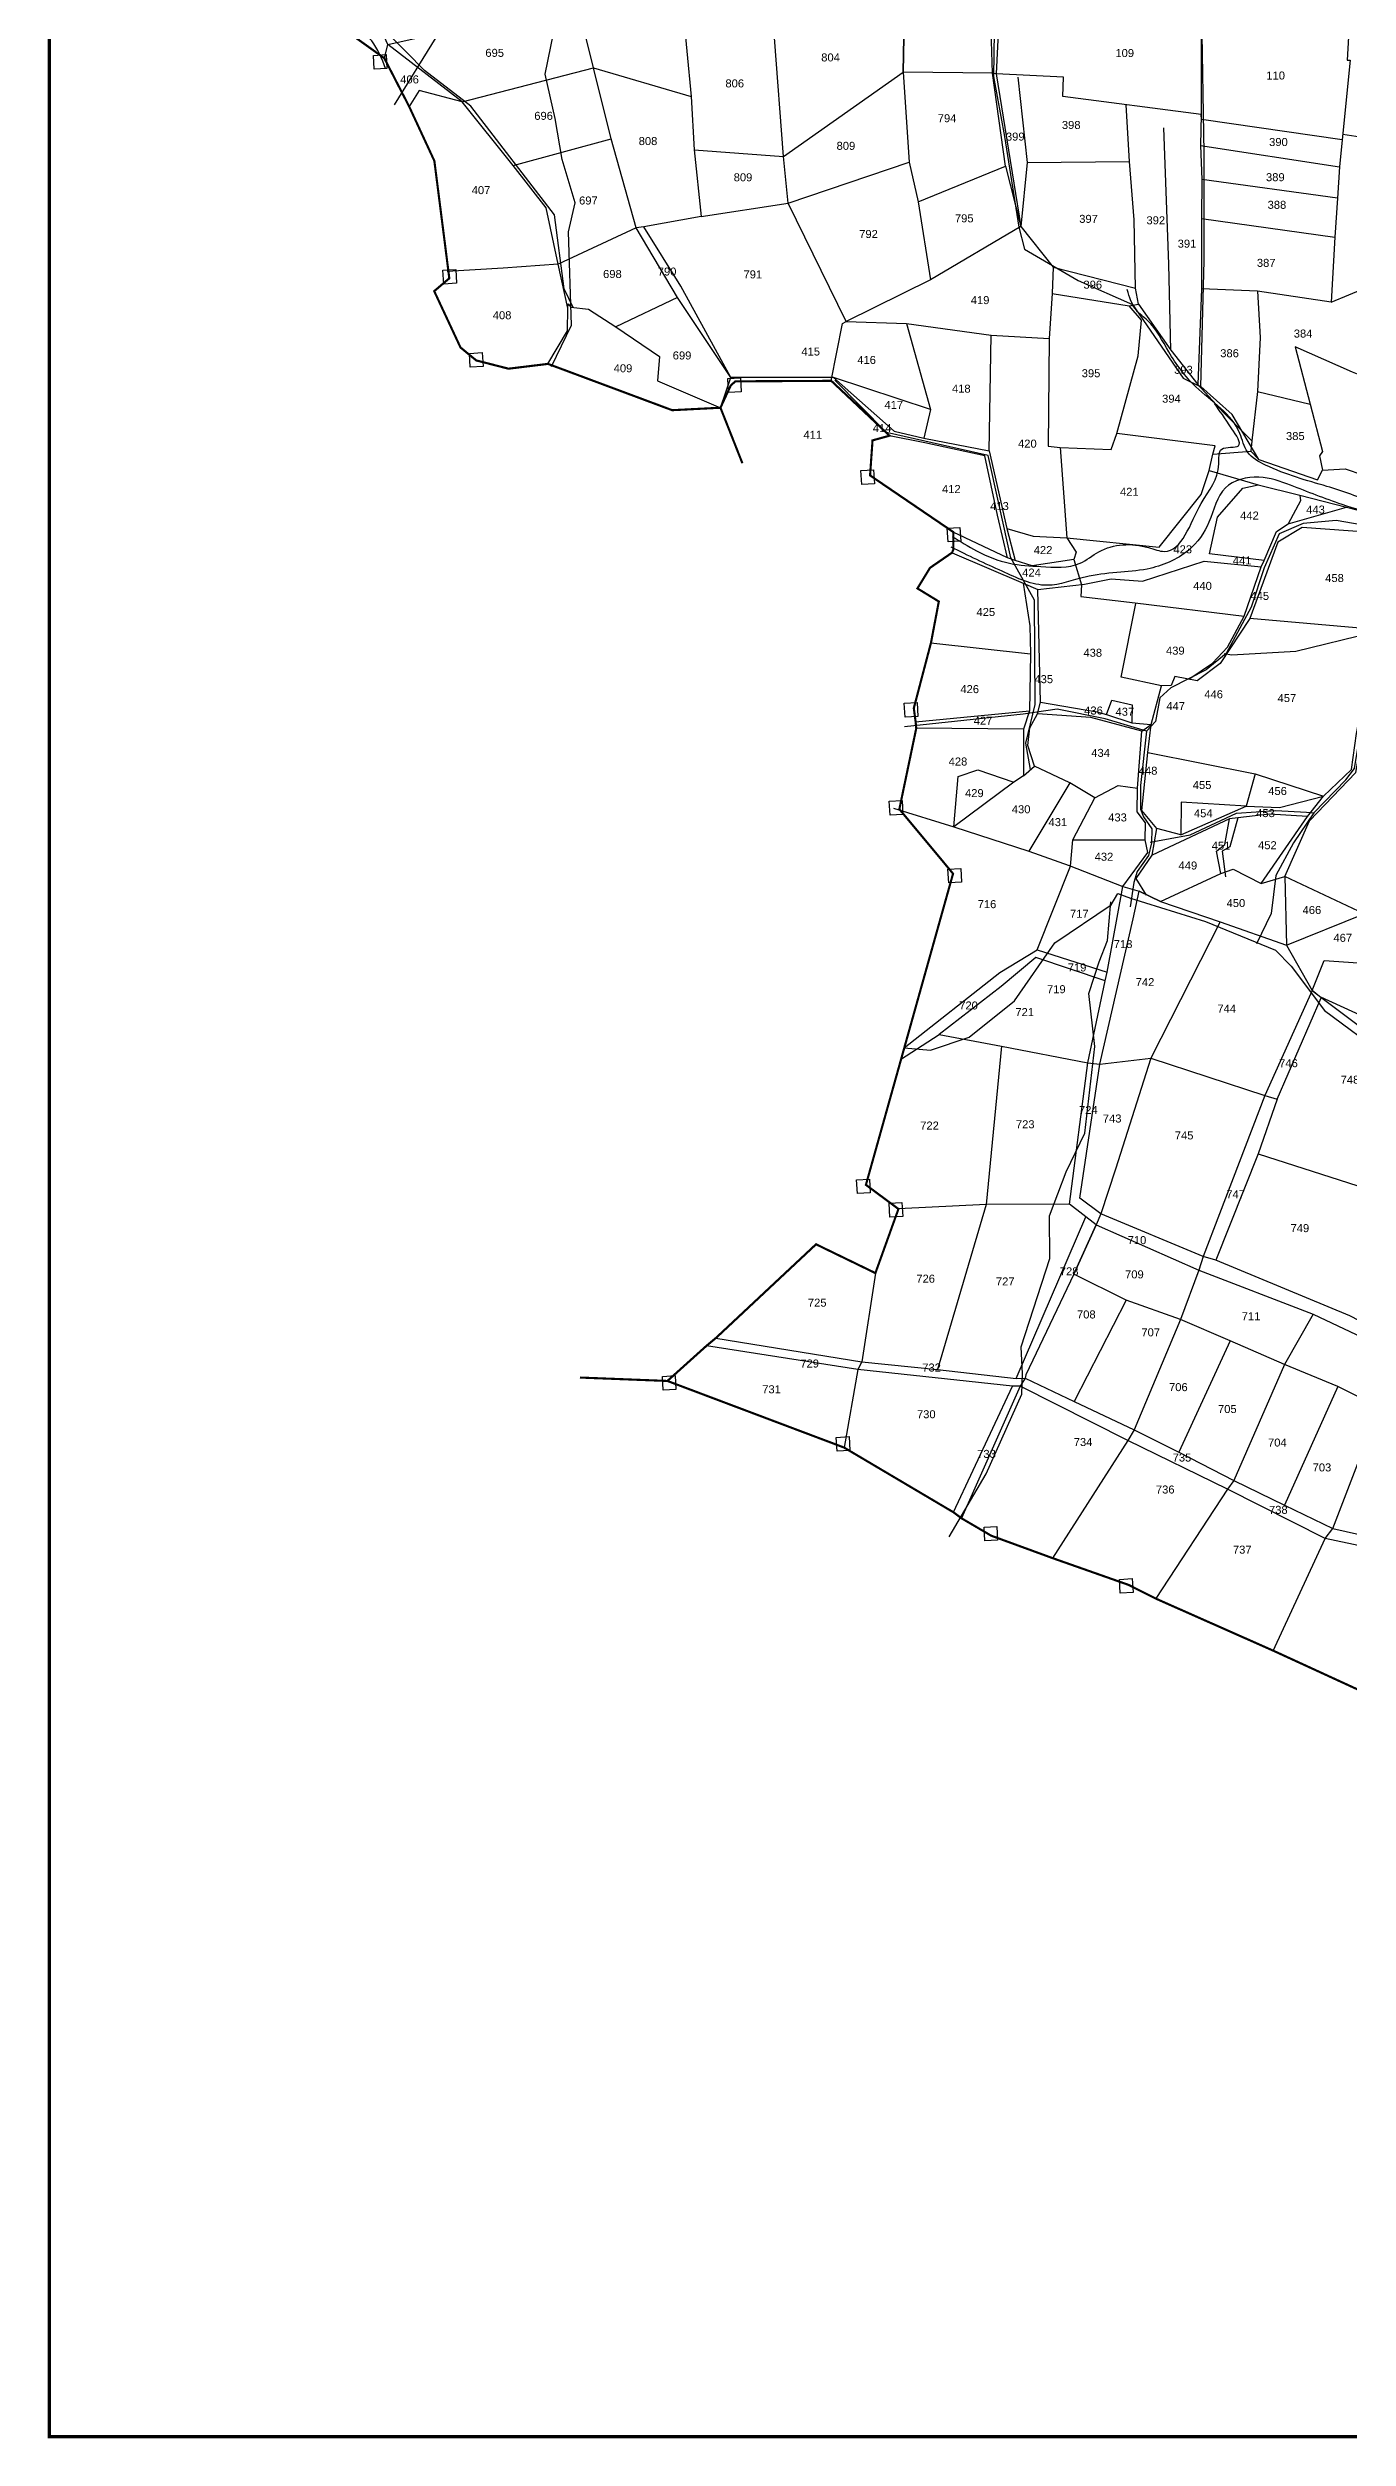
# Model space of a CAD drawing. Header units: inches. Extents: x 204001 to 210143, y 1590320 to 1597199.
# Drawn here: x 204001 to 206439, y 1590320 to 1594801 of the extents above; entities that cross this region are included whole.
import ezdxf
from ezdxf.enums import TextEntityAlignment as Align

# ---------------------------------------------------------------- set-up
doc = ezdxf.new("R2010")
doc.units = ezdxf.units.IN
doc.header["$LTSCALE"] = 15
doc.header["$MEASUREMENT"] = 0
for name, color, linetype in [('PLOT NOS', 7, 'Continuous'), ('PLOTS', 7, 'Continuous'), ('ROADS', 1, 'Continuous'), ('STREAM', 4, 'Continuous'), ('VILLAGE BOUNDARY', 5, 'Continuous'), ('VILLAGE BOUNDARY STONES', 1, 'Continuous')]:
    doc.layers.add(name, color=color, linetype=linetype)
doc.styles.get("Standard").update_dxf_attribs({"font": 'arial.ttf'})

msp = doc.modelspace()

# ---------------------------------------------------------------- linework, layer by layer
at = {"color": 5, "const_width": 5.82}
msp.add_lwpolyline([(204003.7, 1596785.8), (210140, 1596785.8), (210140, 1590323.1), (204003.7, 1590323.1)], close=True, dxfattribs=at)
at = {"layer": 'PLOTS'}
for points in [[(204631.8, 1594781.7), (204638.3, 1594807.3), (204742, 1594830.5), (204794.2, 1594840.4), (204996.8, 1594872.3), (204992.6, 1594905.3), (204990.2, 1594946.8), (204985, 1595046), (204975, 1595181.4), (204825.6, 1595261.1), (204680.5, 1595336.4), (204554.4, 1595398.1), (204422.1, 1595459.6), (204415.5, 1595456), (204304.3, 1595516.1)], [(204777.8, 1594700), (204638.3, 1594807.3), (204586.1, 1594924.2), (204517.6, 1595071.8), (204675.5, 1595019.9), (204823, 1594966.3), (204992.6, 1594905.3)], [(205226.1, 1594484.9), (205389.2, 1594510), (205616, 1594586.6), (205632.8, 1594512.4), (205655.5, 1594366.2), (205497.8, 1594288.1), (205389.2, 1594510), (205380.3, 1594597.6), (205363.4, 1594819.7), (205354.4, 1594893.8), (205291.6, 1594917.1), (205320.3, 1595054.9)], [(204990.2, 1594946.8), (205036.2, 1594930.2), (205052.3, 1594963.8), (205185.8, 1594914.5), (205191.1, 1594879.7), (205207.2, 1594710), (205212.9, 1594610.2), (205226.1, 1594484.9), (205118.2, 1594465.8)], [(205354.4, 1594893.8), (205606, 1594821.3), (205604.8, 1594755.6), (205616, 1594586.6)], [(205632.8, 1594512.4), (205796.7, 1594579.4), (205772.3, 1594753.9), (205767.3, 1594914.4)], [(205786.4, 1594906.4), (205778.6, 1594752.6), (205825.1, 1594466.1), (205885.5, 1594390.3), (206040.4, 1594350.8)], [(205587.5, 1594082.7), (205474.1, 1594183.4), (205281.3, 1594183.3), (205187.8, 1594354.3), (205118.2, 1594465.8), (205103.7, 1594463.5), (205057.2, 1594630.4), (205024, 1594763.7), (204996.8, 1594872.3)], [(206163, 1594872.2), (206163, 1594676.2), (206162.3, 1594617.9), (206164.8, 1594554.4), (206163.8, 1594481.3), (206163.6, 1594349.1), (206156.7, 1594170)], [(206441, 1594843.5), (206436.8, 1594778.2), (206442.7, 1594777.9), (206427.7, 1594629), (206163.8, 1594666.7), (206163, 1594676.2), (205903.7, 1594710), (205905, 1594745.9), (205778.6, 1594752.6), (205772.3, 1594753.9), (205604.8, 1594755.6), (205606, 1594821.3)], [(204777.8, 1594700), (205024, 1594763.7), (205207.2, 1594710)], [(205212.9, 1594610.2), (205380.3, 1594597.6), (205604.8, 1594755.6)], [(204938.6, 1594208.7), (204975.4, 1594270.7), (204975.8, 1594313.3), (204957.8, 1594395.4), (204935, 1594501.3), (204873.5, 1594580.5), (204777.8, 1594700), (204697.1, 1594721.1), (204678.4, 1594691)], [(205819.4, 1594746.3), (205837.1, 1594586.4), (205825.1, 1594466.1)], [(205899.1, 1594052), (205994.3, 1594048.4), (206005.1, 1594078), (206044.9, 1594223.9), (206051.7, 1594290.7), (206028.2, 1594317.6), (206045.9, 1594320.7), (206040.4, 1594350.8), (206037.8, 1594479), (206028.9, 1594588.1), (206022.5, 1594694.5)], [(204873.5, 1594580.5), (205057.2, 1594630.4)], [(206106.1, 1594234.7), (206102.9, 1594395.6), (206093.1, 1594651.2)], [(206427.7, 1594629), (206422.5, 1594578.2), (206418.9, 1594519.1), (206413.9, 1594446.4), (206406.8, 1594324.1), (206473.4, 1594351.8)], [(206428.8, 1594639.4), (206485.9, 1594630.6), (206489.2, 1594629.4), (206529.3, 1594622.4), (206601.8, 1594610.6)], [(205796.7, 1594579.4), (205825.1, 1594466.1), (205655.5, 1594366.2)], [(205837.1, 1594586.4), (206028.9, 1594588.1)], [(206162.3, 1594617.9), (206422.5, 1594578.2)], [(206418.9, 1594519.1), (206164.8, 1594554.4)], [(205103.7, 1594463.5), (204957.8, 1594395.4), (204854.9, 1594388.1), (204749.7, 1594381.6)], [(204975.8, 1594313.3), (204975.8, 1594313.3), (204976.7, 1594321.1), (204981.5, 1594314.9), (205014.7, 1594311.5), (205065.6, 1594278.3), (205147.8, 1594222.7), (205144.1, 1594176.8), (205262, 1594126.5), (205281.3, 1594183.3), (205281.3, 1594183.3), (205181.3, 1594332.9), (205103.7, 1594463.5)], [(206163.8, 1594481.3), (206413.9, 1594446.4)], [(205885.5, 1594390.3), (205884.1, 1594340.5), (205878.1, 1594256.6)], [(205181.3, 1594332.9), (205065.6, 1594278.3)], [(205884.1, 1594340.5), (206028.2, 1594317.6)], [(206045.9, 1594320.7), (206106.1, 1594234.7), (206156.7, 1594170), (206204.5, 1594118.2), (206258.2, 1594064.5), (206256.1, 1594044.8), (206271.3, 1594029.2), (206381.4, 1593991.1), (206390.6, 1594009.6), (206433, 1594012.1), (206466.3, 1594000.8), (206506.5, 1594004.2), (206552.8, 1594020.5), (206558, 1594022.7), (206509.5, 1594166.3), (206500.1, 1594172.2), (206447.2, 1594193.3), (206339.2, 1594240.5), (206367.8, 1594133.2), (206390.8, 1594044.3), (206385.4, 1594036.1), (206390.6, 1594009.6)], [(206406.8, 1594324.1), (206268.8, 1594344.9), (206163.6, 1594349.1)], [(206268.8, 1594344.9), (206273.6, 1594258.3), (206269.1, 1594156.9), (206258.2, 1594064.5)], [(205469.8, 1594176.9), (205491, 1594284.5), (205497.8, 1594288.1), (205610.9, 1594284.6), (205769.3, 1594262.5), (205878.1, 1594256.6), (205876.7, 1594054.4), (205899.1, 1594052), (205911.3, 1593882.9), (205928.8, 1593855.8), (205924.7, 1593842), (205846.4, 1593830.3), (205814.4, 1593840.4), (205799.9, 1593845.4), (205698.5, 1593893.5)], [(205610.9, 1594284.6), (205655.6, 1594123), (205643, 1594069.7)], [(205765.9, 1594045.7), (205769.3, 1594262.5)], [(205655.6, 1594123), (205474.1, 1594183.4)], [(206269.1, 1594156.9), (206367.8, 1594133.2)], [(205587.5, 1594082.7), (205643, 1594069.7), (205765.9, 1594045.7), (205799.1, 1593900), (205814.4, 1593840.4)], [(205799.9, 1593845.4), (205781.7, 1593924.9), (205757.4, 1594036.6), (205645.4, 1594061), (205579, 1594074.1)], [(205799.1, 1593900), (205848.1, 1593885.7), (205911.3, 1593882.9), (206084.3, 1593865.1), (206163.5, 1593964.1), (206178.2, 1594009), (206185.3, 1594039.6), (206189.4, 1594055.1), (206005.1, 1594078)], [(206185.3, 1594039.6), (206256.1, 1594044.8)], [(206178.2, 1594009), (206270.3, 1593982.1)], [(206281.1, 1593839.9), (206179, 1593852.4), (206193.7, 1593921.3), (206241.4, 1593975.7), (206270.3, 1593982.1), (206348.1, 1593962.7), (206349.6, 1593951.7), (206326.5, 1593909.1)], [(206348.1, 1593962.7), (206436, 1593940)], [(205924.7, 1593842), (205938.7, 1593794.4), (205937.7, 1593772.4), (206039.8, 1593760.5), (206243.9, 1593735.9), (206275.5, 1593828.4), (206281.1, 1593839.9), (206304.6, 1593894.6), (206326.5, 1593909.1), (206436, 1593940), (206573.6, 1593904.4)], [(205599.5, 1592904.8), (205671.8, 1592951.4), (205789.1, 1592929.9), (205950.8, 1592898.4), (205973, 1592895.9), (206068.6, 1592906.9), (206282.9, 1592837.1), (206305.8, 1592830.1), (206388.1, 1593020.4), (206371.1, 1593034.3), (206393.7, 1593090.6), (206512, 1593082), (206468.7, 1593177.5), (206320.2, 1593248), (206366.4, 1593352.3), (206453.4, 1593442.6), (206463.4, 1593498.8), (206464.9, 1593508.5), (206500, 1593686.4), (206522.5, 1593780.4), (206537, 1593797), (206588.1, 1593870.5)], [(206087.3, 1593201), (206200.4, 1593253.3), (206223.5, 1593261.6), (206275.8, 1593234.5), (206362.7, 1593360.1), (206392.9, 1593398.2), (206445, 1593448.5), (206454.4, 1593515.7), (206471.5, 1593602.6), (206489.2, 1593711), (206513.6, 1593788.7), (206571.1, 1593865.1), (206588.1, 1593870.5), (206721.4, 1593857.7), (206732.8, 1593828.2), (206827.2, 1593801.9), (206876.5, 1593770.1), (206954.5, 1593747.9), (206977.2, 1593741.4), (207080.8, 1593739), (207117.2, 1593731.3), (207260.4, 1593690.2), (207329.9, 1593671.5)], [(206571.1, 1593865.1), (206482, 1593892.5), (206352.9, 1593902.3), (206307, 1593874.8), (206254.8, 1593731.7), (206198.6, 1593646.9), (206155.8, 1593614.7), (206113.7, 1593622.8), (206107, 1593605.7), (206088.9, 1593605)], [(205696.2, 1593854.8), (205829.7, 1593797.4), (205857.3, 1593785.5), (205944.8, 1593795.8), (205994.6, 1593805.9), (206053.3, 1593801.1), (206169, 1593838.9), (206275.5, 1593828.4)], [(205829.7, 1593797.4), (205842, 1593717.4), (205843.4, 1593665.4), (205841.2, 1593558.4), (205830.2, 1593524), (205830.3, 1593436.4), (205850.7, 1593454.9)], [(205964.1, 1593395), (205916.9, 1593423.5), (205850.7, 1593454.9), (205838.1, 1593493.1), (205842.3, 1593526.7), (205856.6, 1593552.4), (205862, 1593574.3), (205857.3, 1593785.5)], [(205606.5, 1592926.4), (205786, 1593067.5), (205855.8, 1593110.6), (205918, 1593266.9), (205922.7, 1593316.2), (205964.1, 1593395), (206007.4, 1593418.3), (206044.2, 1593413.5), (206052.1, 1593520.1), (206069.6, 1593532.9), (206088.9, 1593605), (206013.2, 1593621.3), (206041, 1593759.6)], [(206140.3, 1593617.6), (206184.7, 1593647.5), (206212.7, 1593677.9), (206243.9, 1593735.9)], [(206489.2, 1593711), (206254.8, 1593731.7)], [(205656.7, 1593685.9), (205843.4, 1593665.4)], [(205627.9, 1593537.7), (205841.2, 1593558.4)], [(206052.1, 1593520.1), (205956.7, 1593545.9), (205856.6, 1593552.4)], [(205862, 1593574.3), (205967.9, 1593556.4), (205985.7, 1593551.7), (206033.3, 1593535.8), (206069.6, 1593532.9)], [(205985.7, 1593551.7), (205995.5, 1593578.1), (206034.1, 1593569.7), (206033.3, 1593535.8)], [(205830.2, 1593524), (205629.1, 1593525.7)], [(206060.9, 1593212.9), (206041.3, 1593244.1), (206071.7, 1593287.5), (206079.9, 1593337.5), (206052, 1593371.6), (206063.3, 1593480.2), (206069.6, 1593532.9)], [(206063.3, 1593480.2), (206264.8, 1593440.4), (206392.9, 1593398.2)], [(205830.3, 1593436.4), (205812.3, 1593424.8), (205699.7, 1593340.6), (205707.6, 1593435.1), (205744.5, 1593447.8), (205812.3, 1593424.8)], [(205916.9, 1593423.5), (205839.9, 1593295)], [(205916.4, 1592633.5), (205950.8, 1592898.4), (205983, 1593052.1), (205987.3, 1593068.2), (206016.4, 1593229.1), (206063, 1593293), (206058.4, 1593316.2), (206059.1, 1593348.5), (206043, 1593368.7), (206044.2, 1593413.5)], [(206264.8, 1593440.4), (206247.9, 1593379.9), (206125.6, 1593387), (206125, 1593325.7), (206079.9, 1593337.5)], [(206362.7, 1593360.1), (206291.1, 1593364.9), (206231.7, 1593357.7), (206216.2, 1593355.7), (206071.7, 1593287.5)], [(206125, 1593325.7), (206247.9, 1593379.9), (206310.2, 1593377.4), (206392.9, 1593398.2)], [(206323.3, 1593119), (206468.7, 1593177.5), (206518.6, 1593252.5), (206588.4, 1593221.4), (206666.3, 1593400.9)], [(206200.4, 1593253.3), (206191.8, 1593295.2), (206207.5, 1593307.5), (206216.2, 1593355.7)], [(206231.7, 1593357.7), (206217.2, 1593303.1), (206202.5, 1593295.1), (206209, 1593247.1)], [(205922.7, 1593316.2), (206058.4, 1593316.2)], [(206275.8, 1593234.5), (206320.2, 1593248), (206323.3, 1593119)], [(206928.8, 1592192.9), (206666.6, 1592315.6), (206645.2, 1592325.8), (206460.4, 1592414.6), (206442.1, 1592424.1), (206190.9, 1592528.5), (206167.2, 1592535.1), (205975.2, 1592615.4), (205935.7, 1592644.9), (205973, 1592895.9), (206035.8, 1593168.7), (206047.2, 1593220.1)], [(206087.3, 1593201), (206047.2, 1593220.1), (206047.2, 1593220.1)], [(206198.8, 1593162.5), (206068.6, 1592906.9), (206002.9, 1592699.4), (205975.2, 1592615.4), (205966.2, 1592594.6), (205924.5, 1592502.1), (205834.3, 1592313.8), (205833.2, 1592307.6), (205823.9, 1592292.5), (205713.7, 1592044.8)], [(205855.8, 1593110.6), (205987.3, 1593068.2)], [(205983, 1593052.1), (205853.4, 1593095.7), (205788.4, 1593041.6), (205671.8, 1592951.4)], [(206371.1, 1593034.3), (206282.9, 1592837.1), (206197.6, 1592615.7), (206167.2, 1592535.1), (206158.6, 1592509.6), (206124.4, 1592417.1), (206037.6, 1592210.3), (206025.9, 1592190.4), (205884.6, 1591970)], [(206543.4, 1592904.5), (206526.9, 1592957.9), (206387.8, 1593021.3)], [(205789.1, 1592929.9), (205759.9, 1592633.2), (205668.9, 1592323.7)], [(206305.8, 1592830.1), (206270, 1592727.6), (206190.9, 1592528.5)], [(206270, 1592727.6), (206490.4, 1592657.4), (206516.3, 1592655.8), (206674, 1592601), (206732.1, 1592575.1), (206793.7, 1592705.7)], [(207035.6, 1592597.4), (206980.5, 1592339), (206928.8, 1592192.9), (206922.5, 1592175.4), (206874.8, 1592076.5), (206807.7, 1591942.9), (206735.2, 1591785.9), (206506, 1591701.1), (206649.6, 1591953), (206656.4, 1591973), (206750.9, 1592162.5), (206623.9, 1592198.1), (206497.6, 1592252.7), (206419.6, 1592291.4), (206319.8, 1592332.8), (206217.4, 1592377.1), (206124.4, 1592417.1), (206022.5, 1592453.5), (205924.5, 1592502.1), (205966.2, 1592594.6), (205916.4, 1592633.5), (205759.9, 1592633.2), (205595.7, 1592624.5)], [(205816.3, 1592306.7), (205946.8, 1592609.5)], [(205966.2, 1592594.6), (206158.6, 1592509.6), (206373.3, 1592427.1), (206453.7, 1592389.3), (206651.7, 1592301.5), (206671.6, 1592292.9), (206922.5, 1592175.4)], [(205552.5, 1592504.3), (205526.8, 1592337.7), (205519.8, 1592323.7), (205493.7, 1592177.3)], [(206022.5, 1592453.5), (205925.3, 1592263.3)], [(206373.3, 1592427.1), (206319.8, 1592332.8), (206224.5, 1592115.5), (206212.9, 1592099.2), (206078.2, 1591894.1)], [(205253.4, 1592382.6), (205526.8, 1592337.7), (205668.9, 1592323.7), (205816.3, 1592306.7), (205833.2, 1592307.6), (205925.3, 1592263.3), (206037.6, 1592210.3), (206121.4, 1592168.4), (206224.5, 1592115.5), (206319.3, 1592069.4), (206410.1, 1592025.6), (206546.5, 1591994.9), (206656.4, 1591973), (206807.7, 1591942.9)], [(206649.6, 1591953), (206395.6, 1592006.9), (206212.9, 1592099.2), (206025.9, 1592190.4), (205823.9, 1592292.5), (205809.6, 1592292.3), (205519.8, 1592323.7), (205235.7, 1592367.9)], [(206217.4, 1592377.1), (206121.4, 1592168.4)], [(205698.9, 1592055.9), (205809.6, 1592292.3)], [(206419.6, 1592291.4), (206319.3, 1592069.4)], [(206298.4, 1591796.5), (206395.6, 1592006.9), (206410.1, 1592025.6), (206497.6, 1592252.7)]]:
    msp.add_lwpolyline(points, dxfattribs=at)
at = {"layer": 'PLOTS', "color": 11}
msp.add_lwpolyline([(205586.4, 1593376), (205699.7, 1593340.6), (205839.9, 1593295), (205915.6, 1593268.2), (206016.4, 1593229.1), (206047.2, 1593220.1), (206087.3, 1593201), (206198.8, 1593162.5), (206323.3, 1593119), (206371.1, 1593034.3), (206387.8, 1593021.3), (206543.4, 1592904.5)], dxfattribs=at)
at = {"layer": 'ROADS'}
for points in [[(204651, 1594694.5), (204728.8, 1594820.3), (204755, 1594899.8), (204851.3, 1594982.7), (204902.6, 1595087.9), (204959.2, 1595135), (205000.9, 1595173), (205047.2, 1595230), (205131.3, 1595296.1), (205140.3, 1595381.9), (205169.5, 1595468.6), (205197.2, 1595533), (205205.8, 1595615.3), (205241.9, 1595666.1), (205227.1, 1595755.2), (205259.6, 1595894.1), (205285.9, 1595933.9), (205290.3, 1595967.6), (205327.7, 1596007.4), (205407.3, 1596165.3)], [(206271.3, 1594029.2), (206221.5, 1594113.9), (206162.4, 1594166.5), (206169, 1594402.2), (206168.8, 1594604.1), (206164.6, 1594863.2), (206196.8, 1595123.1), (206214.7, 1595332.7), (206205.8, 1595449.4), (206219.1, 1595566.2), (206228.4, 1595663.5), (206221.4, 1595835.1), (206251.7, 1595940)], [(205221.7, 1595472.4), (205359.7, 1595389.1), (205549.5, 1595303.5), (205647.6, 1595277), (205642.5, 1595221.3), (205733, 1595196.6), (205822.2, 1595168.1), (205850, 1595130.2), (205836.7, 1595075.6), (205806.2, 1594928), (205806.5, 1594897.4), (205776.2, 1594915.8), (205773.9, 1594747.5), (205794.6, 1594635.2), (205821.6, 1594464.8), (205832.2, 1594423.5), (205932.9, 1594365.3), (206034.3, 1594320.3), (206129.8, 1594182.2), (206162.9, 1594165.4)], [(204985.8, 1594314.5), (204969.1, 1594349.7), (204951, 1594487.9), (204793.8, 1594692.1), (204707.1, 1594758.8), (204673.3, 1594792.9), (204635.7, 1594830.8), (204529.6, 1595083.9), (204558.7, 1595205), (204538, 1595323.6), (204467.6, 1595408.5), (204417, 1595468.9)], [(204945.5, 1594204.1), (204983, 1594281.4), (204977.3, 1594456.1), (204989.4, 1594510.7), (204965.3, 1594591.7), (204952.2, 1594668.4), (204933.6, 1594751.9), (204965.2, 1594908.3), (205017.3, 1595009.6), (205061.8, 1595116.3), (205077.3, 1595174.5), (205042.7, 1595247), (205114, 1595366.8), (205143.1, 1595389.4)], [(205843.3, 1593448.4), (205834.3, 1593497.6), (205851.9, 1593570.1), (205850.6, 1593765.9), (205806.2, 1593845.1), (205764.1, 1594036.7), (205573.6, 1594080), (205476.3, 1594178.4)], [(206597, 1593883.8), (206416.4, 1593915.2), (206354.5, 1593909.7), (206309.6, 1593890.2), (206281.1, 1593826.7), (206257.3, 1593752.8), (206235.9, 1593713.4), (206210, 1593665.8), (206172.8, 1593635.2), (206106.6, 1593601.6), (206085.9, 1593583), (206077.8, 1593538.6), (206060.7, 1593519.9), (205983.4, 1593543.6), (205893.2, 1593561.3), (205829.7, 1593551.8), (205607.1, 1593528.6)], [(206374.3, 1593367.4), (206434.4, 1593429.2), (206450.7, 1593450.3), (206470.7, 1593571.5), (206506.7, 1593758.9), (206539.5, 1593818.2), (206596, 1593883.9)], [(206884.9, 1593774.3), (206846.5, 1593746.1), (206772.9, 1593729.1), (206719.5, 1593732.3), (206697.3, 1593731.6), (206686.8, 1593675.8), (206552.1, 1593702), (206483.9, 1593704.5), (206340.8, 1593669.8), (206220.6, 1593662.9), (206206.2, 1593665.3)], [(206060.7, 1593519.9), (206049.3, 1593418.3), (206049.7, 1593374), (206055.2, 1593359.5), (206071, 1593337.3), (206070.1, 1593311.1), (206064.8, 1593287.1), (206043, 1593256.9), (206037, 1593236.5), (206030.2, 1593191)], [(206067.4, 1593311.9), (206142.7, 1593326), (206229.7, 1593366.2), (206303.5, 1593371.7), (206360.8, 1593368.2), (206374.3, 1593367.4), (206336.1, 1593310.7), (206303.1, 1593249.8), (206294.6, 1593178.6), (206267.1, 1593121.8)], [(205606.6, 1592926.5), (205655.9, 1592922), (205728.4, 1592946.7), (205813, 1593014.6), (205889.1, 1593123.3), (205994.4, 1593194.7), (206007.3, 1593215.6), (206030.6, 1593207), (206171.1, 1593163.7), (206302.5, 1593109.4), (206332, 1593079.8), (206394.4, 1592996.8), (206507.8, 1592913), (206632.8, 1592827.8), (206728.1, 1592746.5), (206822.3, 1592668.3), (206886.3, 1592609.1), (207006.1, 1592593.5), (207165.4, 1592563.3)], [(205690.7, 1592009.7), (205760, 1592128.2), (205827.2, 1592277.3), (205828.3, 1592315.3), (205825.8, 1592366.2), (205879.3, 1592531.8), (205878.9, 1592611.9), (205910.1, 1592694.4), (205944.9, 1592766.8), (205964.2, 1592928.9), (205952.5, 1593028.5), (205971.8, 1593087.8), (205987.6, 1593127.5), (205994.1, 1593200.1)]]:
    msp.add_lwpolyline(points, dxfattribs=at)
at = {"layer": 'STREAM'}
for points in [[(204634.2, 1594762.7), (204608.1, 1594814.3), (204528.2, 1594870.8), (204476.1, 1594906), (204427.6, 1594938.9), (204395.5, 1594959.7), (204373, 1594964.9)], [(208563.8, 1594562.1), (208542.6, 1594547.8), (208489.4, 1594548.4), (208452.1, 1594535.4), (208420.7, 1594526.1), (208409.3, 1594523.9), (208329.2, 1594482.4), (208313.1, 1594459.3), (208274.8, 1594441.2), (208247.3, 1594415), (208212.2, 1594389.5), (208191.5, 1594368.1), (208142.6, 1594334.1), (208094.4, 1594306.2), (208041.4, 1594286.8), (207997.4, 1594268.2), (207908.7, 1594222.1), (207885.8, 1594201.6), (207817.2, 1594167.1), (207770.7, 1594130), (207692.9, 1594083.4), (207676.1, 1594053.5), (207648.2, 1594034.4), (207578.4, 1594002.5), (207517.7, 1593963.5), (207408.4, 1593937.5), (207322.4, 1593922.1), (207235.8, 1593924.8), (207109.5, 1593934.5), (206985.8, 1593955.8), (206861.2, 1593954.7), (206823.3, 1593957.4), (206732.6, 1593908.5), (206661.8, 1593895.2), (206565.8, 1593908.2), (206427.6, 1593945.1), (206330.9, 1593981.1), (206271.5, 1593996.3), (206208.7, 1593976.3), (206177.9, 1593912.2), (206139.9, 1593859.8), (206062.1, 1593824.2), (206005.3, 1593817.5), (205945.7, 1593809.1), (205874.9, 1593793.6), (205790.3, 1593819.9), (205742.6, 1593841.7), (205694.7, 1593865.2)], [(206578.3, 1593991), (206582.4, 1593948.1), (206564.7, 1593923.7), (206490.4, 1593943.4), (206398.8, 1593979), (206284.1, 1594018.8), (206250, 1594043.6), (206235.7, 1594078.4), (206153.1, 1594166), (206102.5, 1594231.3), (206062.5, 1594290.1), (206041.8, 1594309.1), (206024.8, 1594347.9)], [(205696.4, 1593885.4), (205742.2, 1593858.3), (205804.1, 1593834.9), (205862.5, 1593828.8), (205936.2, 1593835), (205971.3, 1593856.5), (206064.6, 1593864.3), (206094.1, 1593857.1), (206163.2, 1593946.9), (206196.4, 1594021.2), (206201.9, 1594048.9), (206233.3, 1594055.1), (206221, 1594087.2), (206188.2, 1594134.5)]]:
    msp.add_spline(points, degree=3, dxfattribs=at)
at = {"layer": 'VILLAGE BOUNDARY', "const_width": 4}
msp.add_lwpolyline([(206506, 1591701.1), (206298.4, 1591796.5), (206078.2, 1591894.1), (206027.2, 1591919.8), (205884.6, 1591970), (205769.7, 1592012), (205713.7, 1592044.8), (205698.9, 1592055.9), (205493.7, 1592177.3), (205162.5, 1592302.1), (204998.4, 1592308.5), (205162.5, 1592302.1), (205235.7, 1592367.9), (205253.4, 1592382.6), (205441.2, 1592558.3), (205552.5, 1592504.3), (205595.7, 1592624.5), (205534.7, 1592669.7), (205698.1, 1593253.1), (205597.4, 1593374), (205629.1, 1593525.7), (205627.9, 1593537.7), (205624.5, 1593563.3), (205656.7, 1593685.9), (205671.4, 1593763.3), (205631.3, 1593787.8), (205654.9, 1593826.4), (205696.2, 1593854.8), (205698.6, 1593860.8), (205698.7, 1593883.1), (205698.5, 1593893.5), (205542.5, 1593999.6), (205547.1, 1594065.3), (205579, 1594074.1), (205469.8, 1594176.9), (205289.9, 1594176), (205281.4, 1594168.3), (205262, 1594126.5), (205303.1, 1594022.5), (205262, 1594126.5), (205171.5, 1594121.9), (204938.6, 1594208.7), (204864.6, 1594199.7), (204804.1, 1594215.2), (204774.6, 1594239.5), (204725.3, 1594345.1), (204753.6, 1594369.1), (204744.7, 1594439.3), (204725.6, 1594589.2), (204678.4, 1594691), (204631.8, 1594781.7), (204335.3, 1594994.1)], dxfattribs=at)
at = {"layer": 'VILLAGE BOUNDARY STONES'}
for points in [[(204611.3, 1594787), (204635.2, 1594788.4), (204636.7, 1594762.4), (204612.8, 1594761.1)], [(204741.7, 1594384.4), (204765.6, 1594385.8), (204767.1, 1594359.8), (204743.2, 1594358.4)], [(204791.5, 1594228.4), (204815.4, 1594229.8), (204816.9, 1594203.8), (204793, 1594202.4)], [(205275.6, 1594181.2), (205299.5, 1594182.5), (205301, 1594156.6), (205277.1, 1594155.2)], [(205525.3, 1594008.6), (205549.2, 1594010), (205550.7, 1593984), (205526.8, 1593982.7)], [(205687.2, 1593901), (205711.1, 1593902.3), (205712.6, 1593876.4), (205688.7, 1593875)], [(205606.7, 1593572.4), (205630.5, 1593573.8), (205632, 1593547.8), (205608.1, 1593546.4)], [(205578.5, 1593388.8), (205602.4, 1593390.1), (205603.9, 1593364.2), (205580, 1593362.8)], [(205688.5, 1593261.6), (205712.4, 1593263), (205713.9, 1593237), (205690, 1593235.6)], [(205517.3, 1592679.2), (205541.2, 1592680.5), (205542.7, 1592654.6), (205518.8, 1592653.2)], [(205578.3, 1592635.2), (205602.2, 1592636.6), (205603.7, 1592610.6), (205579.8, 1592609.2)], [(205153.1, 1592310.7), (205177, 1592312.1), (205178.5, 1592286.1), (205154.6, 1592284.8)], [(205479.2, 1592196.4), (205503.1, 1592197.8), (205504.6, 1592171.8), (205480.7, 1592170.4)], [(205756.1, 1592028), (205780, 1592029.4), (205781.4, 1592003.4), (205757.5, 1592002.1)], [(206010.1, 1591930.1), (206034, 1591931.5), (206035.5, 1591905.5), (206011.6, 1591904.1)]]:
    msp.add_lwpolyline(points, close=True, dxfattribs=at)

# ---------------------------------------------------------------- texts
at = {"layer": 'PLOT NOS'}
for s, p in [('695', (204838.7, 1594791.8)), ('109', (206020, 1594791.4)), ('110', (206302.9, 1594749.3)), ('696', (204930.4, 1594673.7)), ('794', (205686.9, 1594669.2)), ('398', (205919.6, 1594656.6)), ('399', (205814.7, 1594634.8)), ('390', (206308.1, 1594624.6)), ('389', (206302.3, 1594558.7)), ('697', (205014.4, 1594515)), ('795', (205719.1, 1594481.6)), ('397', (205952.1, 1594480.6)), ('392', (206078.2, 1594477.9)), ('388', (206305.3, 1594506.9)), ('792', (205539.6, 1594452.2)), ('391', (206136.7, 1594434.1)), ('387', (206285.2, 1594398.1)), ('698', (205059.4, 1594377.2)), ('790', (205161.9, 1594381.8)), ('791', (205322.7, 1594376.5)), ('396', (205960, 1594357.2)), ('419', (205748.8, 1594328.3)), ('384', (206354.4, 1594265.6)), ('699', (205190, 1594224.5)), ('415', (205431.2, 1594231.9)), ('416', (205536, 1594216.1)), ('386', (206216.5, 1594228.7)), ('395', (205956.8, 1594191.2)), ('393', (206130, 1594197.6)), ('417', (205587, 1594131.9)), ('418', (205713.5, 1594162.3)), ('394', (206107.5, 1594143.5)), ('411', (205435.1, 1594075.8)), ('414', (205565.1, 1594088.4)), ('420', (205837.4, 1594059.2)), ('385', (206339.8, 1594073.4)), ('412', (205694.8, 1593974.1)), ('413', (205785.1, 1593942.2)), ('421', (206028.5, 1593968.9)), ('442', (206253.8, 1593924.4)), ('443', (206377.7, 1593935.6)), ('422', (205866.8, 1593859.7)), ('423', (206128.7, 1593861.1)), ('424', (205845.2, 1593817.5)), ('441', (206240.2, 1593840.2)), ('458', (206413.3, 1593807.3)), ('440', (206165.8, 1593792.6)), ('445', (206273.1, 1593773.8)), ('425', (205759.5, 1593743.6)), ('439', (206114.8, 1593671.2)), ('438', (205960, 1593667.2)), ('426', (205729.3, 1593599)), ('435', (205868.1, 1593617.7)), ('446', (206186.7, 1593589.4)), ('457', (206324, 1593582.3)), ('427', (205754.3, 1593539.9)), ('436', (205961.4, 1593558.9)), ('437', (206020.2, 1593556.6)), ('447', (206115.5, 1593567.3)), ('428', (205707.3, 1593463.3)), ('434', (205974.7, 1593479.5)), ('429', (205738, 1593404.1)), ('448', (206063.7, 1593446.1)), ('455', (206165, 1593419.3)), ('456', (206306.5, 1593408.1)), ('430', (205825.7, 1593373.8)), ('433', (206006.5, 1593358.5)), ('454', (206167.2, 1593366.3)), ('453', (206283.9, 1593366.6)), ('431', (205894.6, 1593349.7)), ('432', (205981, 1593284.8)), ('449', (206138.3, 1593268.4)), ('451', (206200.5, 1593305.5)), ('452', (206287.4, 1593306.4)), ('716', (205761.7, 1593195.9)), ('450', (206228.4, 1593198)), ('466', (206370.9, 1593185)), ('717', (205934.8, 1593177.9)), ('718', (206016.9, 1593121.1)), ('467', (206428.7, 1593132.8)), ('719', (205930.6, 1593077.3)), ('720', (205727.1, 1593006)), ('719', (205891.7, 1593036.5)), ('721', (205832.4, 1592993.6)), ('722', (205654, 1592780.9)), ('723', (205833.4, 1592783.3)), ('724', (205951.7, 1592810.1)), ('710', (206042.9, 1592566.1)), ('728', (205915.7, 1592507.6)), ('726', (205646.7, 1592493.8)), ('727', (205795.9, 1592488.6)), ('709', (206038.1, 1592501.9)), ('725', (205443.4, 1592448.9)), ('708', (205947.9, 1592426.8)), ('711', (206256.8, 1592423.4)), ('707', (206068.7, 1592393.3)), ('729', (205429.2, 1592334.8)), ('732', (205657.8, 1592327.3)), ('731', (205357.8, 1592286.5)), ('706', (206120.5, 1592290.5)), ('730', (205647.9, 1592239.7)), ('705', (206212.3, 1592249.5)), ('733', (205760.8, 1592165.4)), ('734', (205941.9, 1592187.6)), ('735', (206127.3, 1592158.5)), ('704', (206306.1, 1592186.6)), ('703', (206389.7, 1592140)), ('736', (206095.9, 1592098.6)), ('738', (206307.9, 1592060.5)), ('737', (206240.3, 1591985.9))]:
    msp.add_text(s, height=15, dxfattribs=at).set_placement(p, align=Align.MIDDLE_CENTER)
for s, p in [('804', (205450.9, 1594775.7)), ('406', (204661.6, 1594734.5)), ('806', (205271.3, 1594727)), ('808', (205108.7, 1594618.9)), ('809', (205479.7, 1594610)), ('407', (204795.6, 1594526.9)), ('809', (205286.8, 1594551)), ('408', (204835.1, 1594292.4)), ('409', (205061.8, 1594193)), ('742', (206040.5, 1593042.2)), ('744', (206193.7, 1592992.6)), ('746', (206309.5, 1592890.3)), ('748', (206424.8, 1592859.4)), ('743', (205978.9, 1592786.6)), ('745', (206113.8, 1592754.9)), ('747', (206210.4, 1592644.6)), ('749', (206330.8, 1592581.1))]:
    msp.add_text(s, height=15, dxfattribs=at).set_placement(p)

doc.saveas('drawing.dxf')
